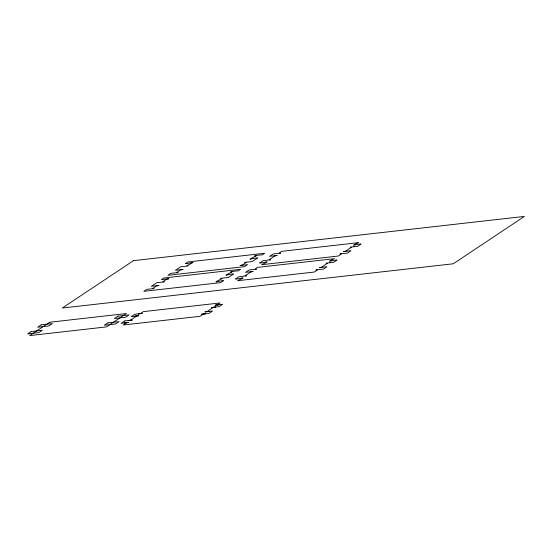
<?xml version="1.0" encoding="UTF-8"?>
<svg xmlns="http://www.w3.org/2000/svg" width="552" height="552" viewBox="0 0 552 552"><rect width="100%" height="100%" fill="white"/><g stroke="black" fill="none" stroke-linecap="round" stroke-linejoin="round"><path stroke-width="0.83" d="M329.861 262.738L333.449 262.407L337.024 260.033C333.546 259.833 323.596 263.594 334.367 258.688L257.653 267.368L255.169 269.017L256.501 269.197L249.145 269.976L245.578 272.357L253.133 271.425L250.601 272.06L245.109 275.717L246.496 275.869L239.085 276.676L235.518 279.05C239.554 279.243 249.124 275.262 237.595 280.72L314.309 272.039L317.234 270.094L315.841 270.073L316.227 269.818L323.389 269.107L326.957 266.733L319.408 267.637L321.823 267.037L327.308 263.38L326.032 263.214L329.861 262.738M353.929 246.716L357.523 246.385L361.091 244.012C357.648 243.798 347.643 247.579 358.434 242.659L281.727 251.346L279.243 252.995L280.575 253.175L273.219 253.954L269.652 256.328L277.201 255.403L274.668 256.038L269.183 259.695L270.57 259.847L263.159 260.654L259.585 263.028C263.621 263.228 273.199 259.226 261.662 264.698L338.376 256.018L341.302 254.065L339.901 254.037L340.301 253.796L347.456 253.085L351.031 250.705L343.482 251.615L345.897 251.008L351.382 247.358L350.106 247.192L353.929 246.716M124.724 322.989L128.692 322.402L124.738 322.968M128.305 320.602L132.273 320.015L128.34 320.56M134.798 316.282L138.759 315.696L134.833 316.241M138.373 313.902L142.333 313.322L138.38 313.881M158.838 285.405L156.354 286.039L152.849 288.372L154.063 288.586L146.818 289.338L143.817 291.332L220.531 282.652L223.532 280.651C218.923 280.526 209.926 284.632 222.021 278.608C216.205 278.484 229.418 277.38 228.045 277.649L233.565 273.971C229.101 273.813 219.937 277.966 232.054 271.929C226.341 271.86 239.126 270.652 238.078 270.97L240.589 269.3L163.875 277.98L161.37 279.65L168.864 278.739L166.387 279.36L162.881 281.692L164.379 281.72L163.944 281.962L156.858 282.652L151.331 286.329L158.838 285.405M182.905 269.376L180.421 270.018L176.916 272.35L178.13 272.564L170.892 273.309L167.891 275.31L244.598 266.63L247.606 264.629L240.106 265.512L242.59 264.919L246.095 262.586L244.626 262.573L245.06 262.31L252.119 261.627L257.639 257.95C253.182 257.784 243.998 261.952 256.128 255.9C250.311 255.817 263.587 254.617 262.152 254.941L264.663 253.271L187.949 261.958L185.437 263.628C189.998 263.766 199.037 259.612 186.955 265.664C192.213 265.622 179.987 267.058 180.925 266.63L175.405 270.308L182.905 269.376M201.459 314.309L205.42 313.722L201.487 314.267M205.033 311.921L209.001 311.335L205.047 311.901M211.526 307.595L215.487 307.015L211.526 307.595M215.101 305.221L219.061 304.635L215.107 305.201M133.474 260.661L62.314 308.03L453.24 263.787L524.4 216.418L133.474 260.661M31.167 331.538L27.6 333.912L38.743 332.656L42.318 330.275L31.167 331.538M41.234 324.838L37.66 327.219L48.804 325.956L52.378 323.575L41.234 324.838M49.735 322.23L29.677 335.582L106.391 326.901L126.449 313.55L49.735 322.23M107.902 322.851L104.328 325.231L115.471 323.969L119.046 321.595L107.902 322.851M117.962 316.158L114.388 318.532L125.532 317.269L129.106 314.895L117.962 316.158M124.717 320.953L121.143 323.327L126.67 322.699L123.22 324.997L199.934 316.317L203.384 314.019L209.022 313.384L212.589 311.004L206.952 311.645L213.445 307.326L219.082 306.684L222.649 304.311L217.012 304.945L219.993 302.958L143.285 311.645L140.298 313.626L134.778 314.254L131.21 316.627L136.73 316.006L130.237 320.326L124.717 320.953"/></g></svg>
